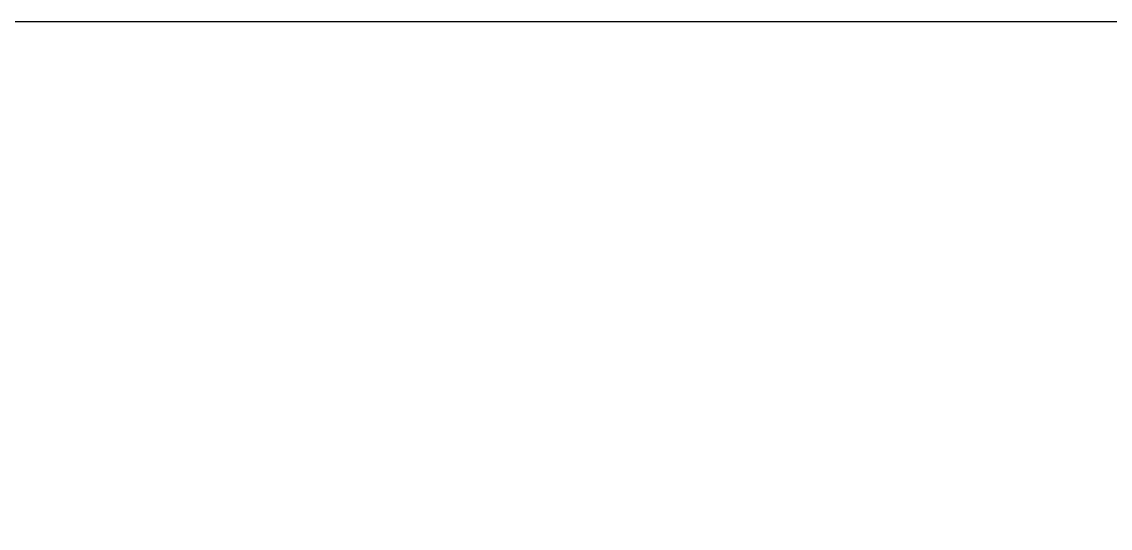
# Model space of a CAD drawing. Header units: millimetres. Extents: x 10470 to 11266, y 1103 to 1807.
# Drawn here: x 10671.6 to 10781.2, y 1568.1 to 1619.1 of the extents above; entities that cross this region are included whole.
import ezdxf
from ezdxf.xclip import XClip

# ---------------------------------------------------------------- set-up
doc = ezdxf.new("R2010")
doc.units = ezdxf.units.MM
doc.header["$LTSCALE"] = 10
doc.header["$MEASUREMENT"] = 0
doc.header["$XCLIPFRAME"] = 2
doc.linetypes.add('DASHED', pattern=[0.75, 0.5, -0.25])
doc.layers.add('TX-PAPR', color=2, linetype='Continuous', plot=False)
doc.layers.add('TZ-BASE', color=253, linetype='Continuous')

# ---------------------------------------------------------------- blocks, each defined once
blk = doc.blocks.new('JD-FGFJ5DTHFDFHDFHDFHDFH')
at = {"layer": 'TZ-BASE'}
for points, elevation in [([(194.16, 33.96), (193.16, 34.78), (190.48, 36.97), (189.59, 37.88), (188.65, 39.04), (183.44, 46.78), (179.82, 52.69), (176.59, 59.19), (176.12, 59.96), (175.63, 60.58), (172.56, 63.58), (166.28, 68.93), (164.61, 70.63), (161.4, 74.31), (159.02, 77.44), (155.14, 82.47), (153.62, 84.18), (150.2, 87.55), (146.26, 91.24), (141.57, 95.52)], 39), ([(233.24, 75.37), (216.91, 77.12), (214.66, 77.32), (213.8, 77.3), (213.41, 77.21), (213.24, 77.08), (213.12, 76.9), (212.73, 75.41)], 33), ([(210.79, 74.56), (209.98, 77), (209.78, 77.38), (209.39, 77.83), (208.9, 78.18), (207.94, 78.57), (203.67, 79.45), (186.19, 82.92), (180.48, 84.14), (171.55, 86.33), (168.62, 87.16), (166.24, 88.13), (164.17, 89.26), (158.31, 93.38)], 33), ([(128.68, 91.77), (130.75, 90.95), (133.45, 89.44), (136.19, 87.36), (139.18, 84.74), (143.73, 79.83), (146.75, 76.78), (149.53, 74.45)], 46), ([(138.9, 92), (141.04, 89.74), (143.7, 87.25), (148.68, 82.81), (153.81, 77.73), (158.87, 72.75), (162.52, 69.41), (169.63, 62.99), (172.53, 60.13), (173.95, 58.4), (175.14, 56.42), (178.6, 49.94), (181.15, 45.95), (184.79, 40.73), (187.85, 36.62), (189.35, 34.92), (190.67, 33.88), (193.22, 32.17), (194.18, 31.28), (195.32, 29.94)], 42), ([(129.63, 90.98), (130.99, 90.35), (133.24, 88.92), (135.48, 86.99), (138.15, 84.28), (141.27, 80.74), (143.43, 78.62), (146.82, 74.95)], 47), ([(129.79, 90.56), (131.03, 89.98), (132.49, 88.92), (133.93, 87.54), (136.66, 84.21), (140.19, 80.04), (141.96, 77.89), (145.06, 74.55)], 48), ([(137.85, 91.36), (141.41, 87.86), (143.67, 85.59), (147.23, 82.09), (151.27, 78.48), (155.65, 74.45), (159.09, 71.35), (164.75, 66.57), (168.64, 62.92), (172.15, 59.38), (173.78, 57.45), (175.25, 55.07), (178.67, 49.01), (181.28, 45), (185.87, 38.6), (188.21, 35.64), (189.64, 34.28), (192.99, 31.84), (194.01, 30.92), (195.58, 29.05)], 43), ([(130.09, 89.96), (131.41, 89.14), (132.44, 88.1), (135.2, 84.4), (139.11, 78.85), (141.46, 76.1), (144.29, 73.07)], 49), ([(135.14, 82.06), (132.79, 86.54), (131.98, 87.81), (131.38, 88.52), (130.74, 89.07), (129.98, 89.55), (129.18, 89.92), (127.8, 90.12), (125.23, 90.18), (123.12, 90.16), (122.11, 90.08), (121.37, 89.89), (120.73, 89.59), (120.17, 89.21), (119.73, 88.78), (119.36, 88.23), (118.96, 87.16), (118.81, 86.23), (118.92, 84.44), (121.43, 72.93), (121.94, 70.45), (122.26, 68.42), (122.7, 61.54)], 50), ([(130.61, 85.64), (131.45, 84.23), (133.34, 81.98), (135.79, 79.2), (137.44, 77.17), (140.43, 73.92)], 51), ([(130.91, 79.22), (130.41, 80.41)], 54), ([(131.53, 75.73), (131.07, 76.3), (130.59, 77.33)], 55), ([(141.78, 85.46), (144.1, 83.14), (149.65, 78.03), (151.96, 76.08), (153.75, 74.49), (160.02, 69.57), (163.64, 66.75), (165.55, 65.01), (172.63, 57.8), (174.13, 55.95), (175.51, 53.7), (178.67, 48.22), (181.49, 43.94), (184.65, 39.53), (187.1, 36.47), (188.93, 34.51), (190.92, 32.92), (192.95, 31.43), (193.84, 30.54), (195.86, 28.09)], 44), ([(130.47, 84.49), (131.38, 82.84), (133.29, 80.08), (134.32, 78.66), (135.47, 77.6), (136.5, 76.78), (138.59, 74.83)], 52), ([(148.79, 84.79), (151.74, 82.14), (158.95, 74.11), (160.72, 72.13), (163.01, 69.98), (171.96, 61.93), (173.63, 60.15), (174.69, 58.49), (177.75, 52.33), (179.66, 49), (182.88, 44.15), (187.77, 37.26), (189.37, 35.3), (190.52, 34.34), (193.5, 32.48), (194.73, 31.23), (195.05, 30.86)], 41), ([(194.84, 31.59), (194.06, 32.42), (192.81, 33.34), (190.42, 34.79), (189.37, 35.74), (187.62, 38.02), (182.74, 45.06), (179.61, 49.88), (177.82, 53.09), (175.03, 59.31), (174.41, 60.41), (173.34, 61.76), (170.9, 64.03), (163.24, 70.7), (161.9, 72.02), (159.85, 74.59), (154.9, 81.34), (152.62, 83.91)], 40), ([(130.65, 82.33), (131.49, 80.48), (132.22, 78.98), (132.82, 77.98), (133.43, 77.32), (134.18, 76.78), (134.97, 76.45), (135.83, 75.87), (138.63, 73.85)], 53), ([(135.14, 82.06), (135.9, 80.74), (136.6, 79.61), (137.56, 78.3), (139.56, 75.82), (142.16, 73.01)], 50), ([(130.91, 79.22), (131.31, 77.9), (131.73, 77.13), (132.24, 76.51), (132.67, 76.15), (133.76, 75.79), (134.93, 75.18)], 54), ([(131.53, 75.73), (132.19, 75.31)], 55), ([(149.53, 76.57), (151.81, 74.54), (155.35, 71.93), (162.87, 66.57), (164.82, 64.82), (169.8, 59.53), (173.2, 56.19), (174.03, 55.16), (175.51, 52.8), (178.64, 47.5), (181.43, 43.3), (184.47, 39.15), (186.95, 36.08), (188.6, 34.38), (192.09, 31.6), (193.41, 30.45), (195.25, 28.27), (196.16, 27.03)], 45)]:
    blk.add_lwpolyline(points, dxfattribs=dict(at, elevation=elevation))
at = {"layer": 'TZ-BASE', "linetype": 'DASHED'}
for centre, radius, start, end in [((395.77, 1845.49), 1801, 257.76201, 270.47198), ((302.98, 1188.43), 1149, 255.36009, 268.65043)]:
    blk.add_arc(centre, radius, start, end, dxfattribs=at)

msp = doc.modelspace()

# ---------------------------------------------------------------- linework, layer by layer
at = {"layer": 'TX-PAPR'}
msp.add_lwpolyline([(10469.89, 1103.05), (11265.89, 1103.05), (11265.89, 1619.05), (10469.89, 1619.05)], close=True, dxfattribs=at)

# ---------------------------------------------------------------- block references
at = {"layer": 'TZ-BASE'}
ref = msp.add_blockref('JD-FGFJ5DTHFDFHDFHDFHDFH', (10540.95, 1492.57), dxfattribs=at)
XClip(ref).set_block_clipping_path([(718.1172560329, -74.9584290319), (577.4998395002, -79.8277429005), (262.2652929114, -90.3914462406), (-12.135603591, -74.0117691057), (12.135603591, 74.0117691059), (256.0050830326, 59.4778627331), (573.7128468014, 70.1244451005), (712.9272455615, 74.9584853945)])

doc.saveas('drawing.dxf')
